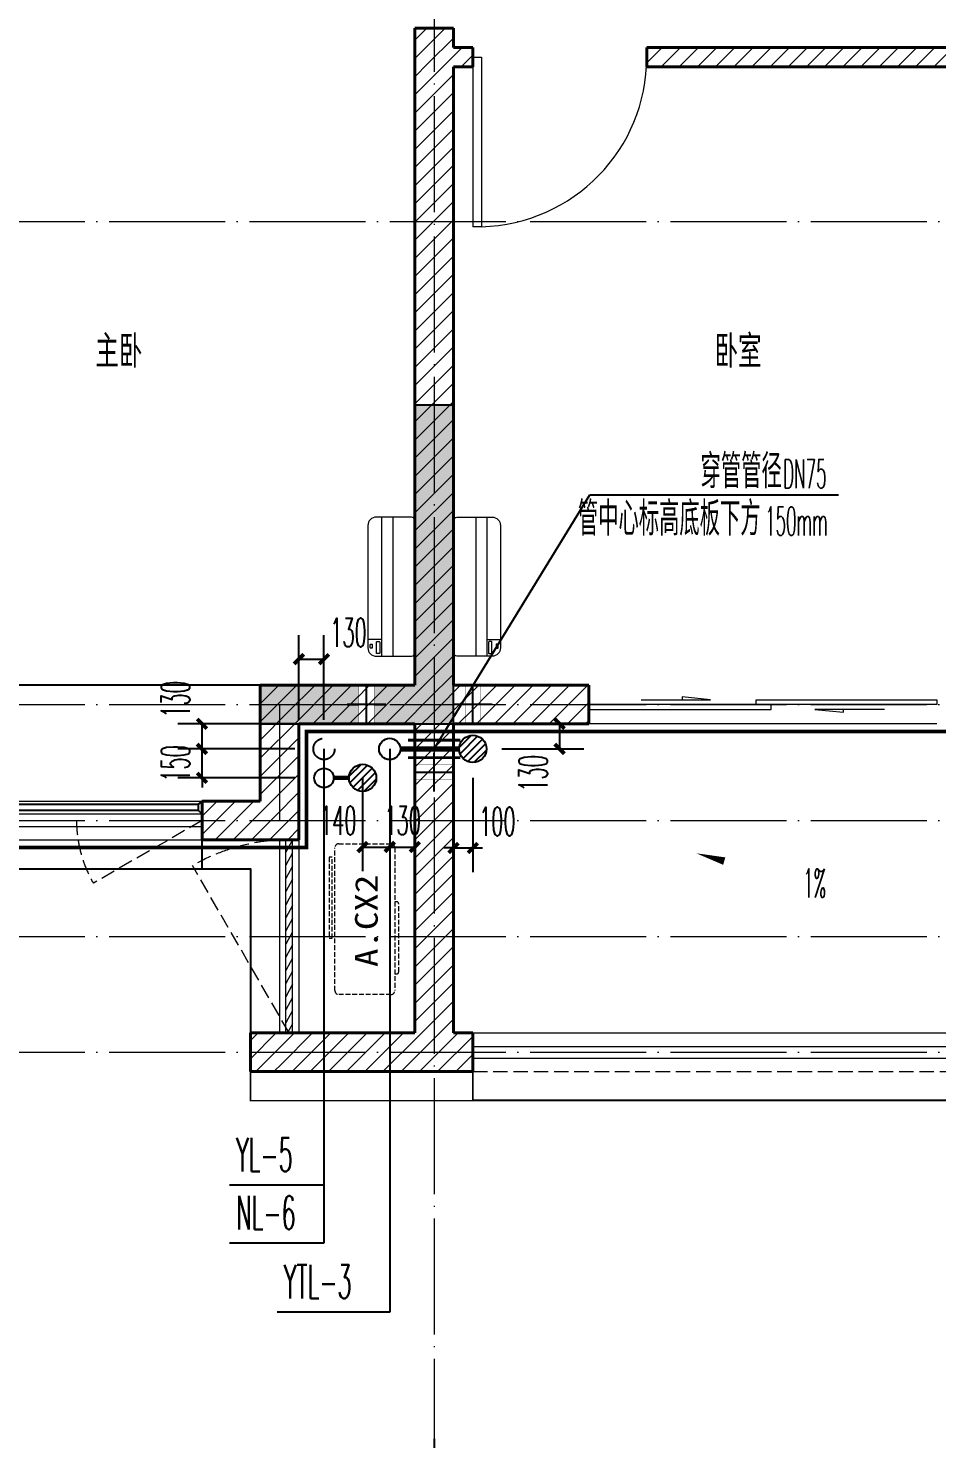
# Model space of a CAD drawing. Extents: x 27938 to 650306, y -92720 to 1524912.
# Drawn here: x 300917 to 305617, y 101806 to 109106 of the extents above; entities that cross this region are included whole.
import ezdxf

# ---------------------------------------------------------------- set-up
doc = ezdxf.new("R2010")
doc.units = 0
doc.header["$LTSCALE"] = 1000
doc.header["$MEASUREMENT"] = 0
doc.linetypes.add('DASH', pattern=[0.35, 0.25, -0.1])
doc.linetypes.add('DOTE', pattern=[2.42, 2, -0.2, 0.02, -0.2])
for name, color, linetype in [('3-栏杆1', 135, 'Continuous'), ('3.5方案汇报，与郭总、侯月琴确定户型_t8$0$2020.03.04 -1安徽标准化洋房户型(UA）_t8_t8$0$看线', 154, 'Continuous'), ('AXIS', 3, 'Continuous'), ('COLUMN', 9, 'Continuous'), ('DIM_凝结', 3, 'Continuous'), ('DIM_阳台', 132, 'Continuous'), ('DIM_雨水', 3, 'Continuous'), ('EQUIP_地漏', 7, 'Continuous'), ('PIPE-凝结', 150, 'N'), ('PIPE-阳台', 132, 'YT'), ('PUB_TEXT', 4, 'Continuous'), ('TWT_DIM', 3, 'Continuous'), ('VALVE_不分区给水', 7, 'Continuous'), ('VPIPE-凝结', 150, 'Continuous'), ('VPIPE-阳台', 132, 'YT'), ('VPIPE-雨水', 4, 'DASH'), ('机电标识类', 1, 'Continuous'), ('看线', 251, 'Continuous')]:
    doc.layers.add(name, color=color, linetype=linetype)
for name, color, linetype, lineweight in [('DOTE', 19, 'DOTE', 9), ('PUB_HATCH', 8, 'Continuous', 9), ('WALL', 9, 'Continuous', 40), ('WINDOW', 8, 'Continuous', 15), ('平面-排水沟', 86, 'Continuous', 15), ('平面-栏杆', 135, 'Continuous', 15), ('平面-看线', 45, 'Continuous', 15), ('平面-空调室内机', 176, 'Continuous', 9), ('平面-空调预留孔', 173, 'Continuous', 15), ('空调', 76, 'Continuous', 13)]:
    doc.layers.add(name, color=color, linetype=linetype, lineweight=lineweight)
doc.styles.add('_TCH_DIM', font='SIMPLEX.shx', dxfattribs={"width": 0.6, "oblique": 10, "bigfont": 'hztxt.shx'})
doc.styles.add('_TCH_DIM_T3', font='SIMPLEX.shx', dxfattribs={"width": 0.494118, "bigfont": 'GBCBIG.shx'})
doc.styles.add('_TWT_SERIAL', font='simplex.shx', dxfattribs={"width": 0.6, "oblique": 10, "height": 3, "bigfont": 'aadri.shx'})
doc.styles.get("Standard").update_dxf_attribs({"font": 'gbenor.shx', "bigfont": 'gbcbig.shx'})
doc.styles.add('黑体', font='simhei.ttf')
doc.linetypes.add('N', pattern='A,3,-0.2,["N",Standard,S=0.25,R=0,X=-0.1,Y=-0.115],-0.2', length=3.4)
doc.linetypes.add('YT', pattern='A,3,-0.2,["YT",Standard,S=0.25,R=0,X=-0.1,Y=-0.115],-0.35', length=3.55)
doc.dimstyles.new('_TCH_ARCH&&50', dxfattribs={"dimtxt": 157.5, "dimasz": 50, "dimexe": 125, "dimexo": 150, "dimgap": 58.75, "dimtad": 1, "dimdec": 0, "dimzin": 0, "dimdsep": 46, "dimtxsty": '_TCH_DIM_T3', "dimblk": 'ARCHTICK', "dimcen": 0.09, "dimclrt": 7, "dimazin": 0, "dimtfac": 1, "dimtdec": 0, "dimtix": 1, "dimtmove": 2, "dimatfit": 3, "dimldrblk": 'ARCHTICK', "dimfxl": 1, "dimtolj": 1, "dimtzin": 0, "dimarcsym": 0})
doc.dimstyles.new('_TWT_ARCH&&50', dxfattribs={"dimtxt": 148.75, "dimasz": 50, "dimexe": 125, "dimexo": 150, "dimgap": 63.125, "dimtad": 1, "dimdec": 0, "dimzin": 0, "dimdsep": 46, "dimtxsty": '_TCH_DIM_T3', "dimblk": 'ARCHTICK', "dimcen": 0.09, "dimclrt": 7, "dimazin": 2, "dimtfac": 1, "dimtdec": 0, "dimtix": 1, "dimtmove": 2, "dimatfit": 3, "dimfxl": 1, "dimtolj": 1, "dimtzin": 0, "dimarcsym": 0})
pattern_1 = [(45, (0, 47.75), (-47.022601, 47.022601), [])]

# ---------------------------------------------------------------- blocks, each defined once
blk = doc.blocks.new('FGDGDRGSDGDG')
at = {"layer": 'DOTE', "linetype": 'DOTE', "ltscale": 0.3}
for p, q in [((521082.5, 522348.5), (521082.5, 513948.5)), ((488182.5, 520248.5), (546982.5, 520248.5)), ((488182.5, 517748.5), (546982.5, 517748.5)), ((520282.5, 517748.5), (520282.5, 517148.5)), ((488182.5, 517148.5), (546982.5, 517148.5)), ((488182.5, 516548.5), (546982.5, 516548.5)), ((488182.5, 515948.5), (546982.5, 515948.5))]:
    blk.add_line(p, q, dxfattribs=at)
blk = doc.blocks.new('gdfgdgdgr')
at = {"layer": 'PUB_HATCH'}
blk.add_hatch(color=256, dxfattribs=at).paths.add_polyline_path([(507277.6, 521913.9), (507277.6, 521713.9), (508277.6, 521713.9), (508277.6, 523363.9), (508077.6, 523363.9), (508077.6, 521913.9)])
at = {"layer": 'COLUMN', "color": 8}
for p, q in [((508277.6, 523363.9), (508077.6, 523363.9)), ((508077.6, 523363.9), (508077.6, 521913.9)), ((508277.6, 521713.9), (508277.6, 523363.9)), ((507277.6, 521913.9), (507277.6, 521713.9)), ((508077.6, 521913.9), (507277.6, 521913.9)), ((507277.6, 521713.9), (508277.6, 521713.9))]:
    blk.add_line(p, q, dxfattribs=at)
blk = doc.blocks.new('ferre')
at = {"layer": '平面-空调预留孔', "color": 0, "linetype": 'DASH', "ltscale": 0.1}
for p, q in [((93392.7, 115403.5), (93392.7, 115393.5)), ((93402.7, 115383.5), (93755.6, 115383.5)), ((93765.6, 115393.5), (93765.6, 115403.5))]:
    blk.add_line(p, q, dxfattribs=at)
blk.add_lwpolyline([(94045.9, 115403.5), (93305.9, 115403.5, -0.414214), (93285.9, 115423.5), (93285.9, 115693.5, -0.414214), (93305.9, 115713.5), (94045.9, 115713.5, -0.414214), (94065.9, 115693.5), (94065.9, 115423.5, -0.414214)], format="xyb", close=True, dxfattribs=at)
blk.add_lwpolyline([(93996.7, 115742.6), (93576.8, 115742.6), (93576.8, 115727.5), (93996.7, 115727.5)], close=True, dxfattribs=at)
for centre, start, end in [((93402.7, 115393.5), 180, 270), ((93755.6, 115393.5), 270, 0)]:
    blk.add_arc(centre, 10, start, end, dxfattribs=at)
at = {"layer": '平面-空调预留孔', "color": 0, "linetype": 'DASH', "ltscale": 0.1, "style": '黑体', "width": 1.2}
blk.add_text('A.CX2', height=117.05, dxfattribs=at).set_placement((93428.3, 115492.1))
blk = doc.blocks.new('fergve')
at = {"layer": '平面-空调预留孔', "color": 8, "linetype": 'DASH', "ltscale": 0.1}
blk.add_blockref('ferre', (25670, -60415.8), dxfattribs=at)
blk = doc.blocks.new('dongkong')
at = {"color": 0}
blk.add_wipeout([(-603756, 210771), (-603756, 210570.8), (-603836, 210570.8), (-603836, 210771)], dxfattribs=at)
at = {"layer": '机电标识类', "color": 0, "linetype": 'DASH', "ltscale": 400}
for p, q in [((-603796, 210771), (-603796, 210570.8)), ((-603896, 210670.7), (-603696, 210670.7))]:
    blk.add_line(p, q, dxfattribs=at)
at = {"layer": '空调', "color": 0, "linetype": 'DASH', "const_width": 2}
blk.add_lwpolyline([(-603756, 210771), (-603756, 210570.8), (-603836, 210570.8), (-603836, 210771)], close=True, dxfattribs=at)
blk = doc.blocks.new('A$C001338C2')
at = {"color": 0}
for p, q in [((845, 303.6), (55, 303.6)), ((109.1, 214.8), (109.1, 303.6)), ((0, 248.6), (0, 22)), ((900, 22), (900, 248.6)), ((22, 0), (878, 0))]:
    blk.add_line(p, q, dxfattribs=at)
at = {"color": 0, "lineweight": 5}
for p, q in [((900, 214.8), (0, 214.8)), ((900, 143.2), (0, 143.2))]:
    blk.add_line(p, q, dxfattribs=at)
at = {"color": 0}
for points in [[(73.1, 275), (56.8, 275, -0.414214), (51.3, 280.5), (51.3, 283.4, -0.414214), (56.8, 288.9), (73.1, 288.9, -0.414214), (78.6, 283.4), (78.6, 280.5, -0.414214)], [(89.2, 226.4), (22.2, 226.4, -0.414214), (16.7, 231.9), (16.7, 243.1, -0.414214), (22.2, 248.6), (89.2, 248.6, -0.414214), (94.7, 243.1), (94.7, 231.9, -0.414214)]]:
    blk.add_lwpolyline(points, format="xyb", close=True, dxfattribs=at)
for centre, radius, start, end in [((55, 248.6), 55, 90, 180), ((845, 248.6), 55, 360, 90), ((22, 22), 22, 180, 270), ((878, 22), 22, 270, 360)]:
    blk.add_arc(centre, radius, start, end, dxfattribs=at)
blk = doc.blocks.new('$VALVE$00000533')
at = {"ltscale": 0.5, "const_width": 25}
for points in [[(-225, 75), (225, 75)], [(-225, -75), (225, -75)]]:
    blk.add_lwpolyline(points, dxfattribs=at)
blk = doc.blocks.new('_ArchTick')
at = {"color": 0, "linetype": 'ByBlock', "const_width": 0.4}
blk.add_lwpolyline([(-0.5, -0.5), (0.5, 0.5)], dxfattribs=at)
blk = doc.blocks.new('*D402')
at = {"layer": 'Defpoints', "color": 0}
for p in [(303216.6, 105505.7), (303665.8, 105505.7), (303216.6, 105375.9)]:
    blk.add_point(p, dxfattribs=at)
at = {"layer": 'TWT_DIM', "color": 0, "lineweight": -2}
for p, q in [((303366.6, 105505.7), (303790.8, 105505.7)), ((303665.8, 105375.9), (303665.8, 105505.7)), ((303366.6, 105375.9), (303790.8, 105375.9))]:
    blk.add_line(p, q, dxfattribs=at)
at = {"layer": 'TWT_DIM', "color": 0, "lineweight": -2, "xscale": 50, "yscale": 50, "zscale": 50}
for p, rotation in [((303665.8, 105505.7), 90), ((303665.8, 105375.9), 270)]:
    blk.add_blockref('_ArchTick', p, dxfattribs=dict(at, rotation=rotation))
at = {"layer": 'TWT_DIM', "color": 7, "insert": (303528.3, 105249.2), "char_height": 148.75, "attachment_point": 5, "rotation": 90, "style": '_TCH_DIM_T3'}
blk.add_mtext('\\A1;130', dxfattribs=at)
blk = doc.blocks.new('*D403')
at = {"layer": 'Defpoints', "color": 0}
for p in [(303116.6, 105375.9), (303216.6, 105375.9), (303216.6, 104863.3)]:
    blk.add_point(p, dxfattribs=at)
at = {"layer": 'TWT_DIM', "color": 0, "lineweight": -2}
for p, q in [((303116.6, 105225.9), (303116.6, 104738.3)), ((303216.6, 105225.9), (303216.6, 104738.3)), ((303116.6, 104863.3), (303066.6, 104863.3)), ((303116.6, 104863.3), (303216.6, 104863.3)), ((303216.6, 104863.3), (303266.6, 104863.3))]:
    blk.add_line(p, q, dxfattribs=at)
at = {"layer": 'TWT_DIM', "color": 0, "lineweight": -2, "xscale": 50, "yscale": 50, "zscale": 50}
blk.add_blockref('_ArchTick', (303116.6, 104863.3), dxfattribs=at)
at = {"layer": 'TWT_DIM', "color": 0, "lineweight": -2, "xscale": 50, "yscale": 50, "zscale": 50, "rotation": 180}
blk.add_blockref('_ArchTick', (303216.6, 104863.3), dxfattribs=at)
at = {"layer": 'TWT_DIM', "color": 7, "insert": (303343.2, 105000.8), "char_height": 148.75, "attachment_point": 5, "style": '_TCH_DIM_T3'}
blk.add_mtext('\\A1;100', dxfattribs=at)
blk = doc.blocks.new('*D404')
at = {"layer": 'Defpoints', "color": 0}
for p in [(302646.6, 105375.9), (302786.6, 105375.9), (302786.6, 104868.4)]:
    blk.add_point(p, dxfattribs=at)
at = {"layer": 'TWT_DIM', "color": 0, "lineweight": -2}
for p, q in [((302646.6, 105225.9), (302646.6, 104743.4)), ((302786.6, 105225.9), (302786.6, 104743.4)), ((302646.6, 104868.4), (302786.6, 104868.4))]:
    blk.add_line(p, q, dxfattribs=at)
at = {"layer": 'TWT_DIM', "color": 0, "lineweight": -2, "xscale": 50, "yscale": 50, "zscale": 50, "rotation": 180}
blk.add_blockref('_ArchTick', (302646.6, 104868.4), dxfattribs=at)
at = {"layer": 'TWT_DIM', "color": 0, "lineweight": -2, "xscale": 50, "yscale": 50, "zscale": 50}
blk.add_blockref('_ArchTick', (302786.6, 104868.4), dxfattribs=at)
at = {"layer": 'TWT_DIM', "color": 7, "insert": (302520, 105005.9), "char_height": 148.75, "attachment_point": 5, "style": '_TCH_DIM_T3'}
blk.add_mtext('\\A1;140', dxfattribs=at)
blk = doc.blocks.new('*D405')
at = {"layer": 'Defpoints', "color": 0}
for p in [(302786.6, 105375.9), (302916.6, 105375.9), (302916.6, 104868.4)]:
    blk.add_point(p, dxfattribs=at)
at = {"layer": 'TWT_DIM', "color": 0, "lineweight": -2}
for p, q in [((302786.6, 105225.9), (302786.6, 104743.4)), ((302916.6, 105225.9), (302916.6, 104743.4)), ((302786.6, 104868.4), (302916.6, 104868.4))]:
    blk.add_line(p, q, dxfattribs=at)
at = {"layer": 'TWT_DIM', "color": 0, "lineweight": -2, "xscale": 50, "yscale": 50, "zscale": 50, "rotation": 180}
blk.add_blockref('_ArchTick', (302786.6, 104868.4), dxfattribs=at)
at = {"layer": 'TWT_DIM', "color": 0, "lineweight": -2, "xscale": 50, "yscale": 50, "zscale": 50}
blk.add_blockref('_ArchTick', (302916.6, 104868.4), dxfattribs=at)
at = {"layer": 'TWT_DIM', "color": 7, "insert": (302853.5, 105005.9), "char_height": 148.75, "attachment_point": 5, "style": '_TCH_DIM_T3'}
blk.add_mtext('\\A1;130', dxfattribs=at)
blk = doc.blocks.new('*D406')
at = {"layer": 'Defpoints', "color": 0}
for p in [(302446.6, 105840.6), (302316.6, 105375.9), (302446.6, 105375.9)]:
    blk.add_point(p, dxfattribs=at)
at = {"layer": 'TWT_DIM', "color": 0, "lineweight": -2}
for p, q in [((302316.6, 105525.9), (302316.6, 105965.6)), ((302446.6, 105525.9), (302446.6, 105965.6)), ((302316.6, 105840.6), (302446.6, 105840.6))]:
    blk.add_line(p, q, dxfattribs=at)
at = {"layer": 'TWT_DIM', "color": 0, "lineweight": -2, "xscale": 50, "yscale": 50, "zscale": 50, "rotation": 180}
blk.add_blockref('_ArchTick', (302316.6, 105840.6), dxfattribs=at)
at = {"layer": 'TWT_DIM', "color": 0, "lineweight": -2, "xscale": 50, "yscale": 50, "zscale": 50}
blk.add_blockref('_ArchTick', (302446.6, 105840.6), dxfattribs=at)
at = {"layer": 'TWT_DIM', "color": 7, "insert": (302573.2, 105978.1), "char_height": 148.75, "attachment_point": 5, "style": '_TCH_DIM_T3'}
blk.add_mtext('\\A1;130', dxfattribs=at)
blk = doc.blocks.new('*D407')
at = {"layer": 'Defpoints', "color": 0}
for p in [(301815.6, 105375.9), (302446.6, 105375.9), (302446.6, 105225.9)]:
    blk.add_point(p, dxfattribs=at)
at = {"layer": 'TWT_DIM', "color": 0, "lineweight": -2}
for p, q in [((301815.6, 105375.9), (301815.6, 105425.9)), ((302296.6, 105375.9), (301690.6, 105375.9)), ((301815.6, 105225.9), (301815.6, 105375.9)), ((302296.6, 105225.9), (301690.6, 105225.9)), ((301815.6, 105225.9), (301815.6, 105175.9))]:
    blk.add_line(p, q, dxfattribs=at)
at = {"layer": 'TWT_DIM', "color": 0, "lineweight": -2, "xscale": 50, "yscale": 50, "zscale": 50}
for p, rotation in [((301815.6, 105375.9), 270), ((301815.6, 105225.9), 90)]:
    blk.add_blockref('_ArchTick', p, dxfattribs=dict(at, rotation=rotation))
at = {"layer": 'TWT_DIM', "color": 7, "insert": (301678.1, 105300.9), "char_height": 148.75, "attachment_point": 5, "rotation": 90, "style": '_TCH_DIM_T3'}
blk.add_mtext('\\A1;150', dxfattribs=at)
blk = doc.blocks.new('*D408')
at = {"layer": 'Defpoints', "color": 0}
for p in [(301815.6, 105505.9), (302446.6, 105505.9), (302446.6, 105375.9)]:
    blk.add_point(p, dxfattribs=at)
at = {"layer": 'TWT_DIM', "color": 0, "lineweight": -2}
for p, q in [((302296.6, 105505.9), (301690.6, 105505.9)), ((301815.6, 105375.9), (301815.6, 105505.9)), ((302296.6, 105375.9), (301690.6, 105375.9))]:
    blk.add_line(p, q, dxfattribs=at)
at = {"layer": 'TWT_DIM', "color": 0, "lineweight": -2, "xscale": 50, "yscale": 50, "zscale": 50}
for p, rotation in [((301815.6, 105505.9), 90), ((301815.6, 105375.9), 270)]:
    blk.add_blockref('_ArchTick', p, dxfattribs=dict(at, rotation=rotation))
at = {"layer": 'TWT_DIM', "color": 7, "insert": (301678.1, 105632.5), "char_height": 148.75, "attachment_point": 5, "rotation": 90, "style": '_TCH_DIM_T3'}
blk.add_mtext('\\A1;130', dxfattribs=at)
blk = doc.blocks.new('*D537')
at = {"layer": 'AXIS', "color": 0, "lineweight": -2}
for p, q in [((299516.6, 101655.9), (299516.6, 100430.9)), ((303016.6, 101655.9), (303016.6, 100430.9)), ((299516.6, 100555.9), (303016.6, 100555.9))]:
    blk.add_line(p, q, dxfattribs=at)
at = {"layer": 'Defpoints', "color": 0}
for p in [(299516.6, 101805.9), (303016.6, 101805.9), (303016.6, 100555.9)]:
    blk.add_point(p, dxfattribs=at)
at = {"layer": 'AXIS', "color": 0, "lineweight": -2, "xscale": 50, "yscale": 50, "zscale": 50, "rotation": 180}
blk.add_blockref('_ArchTick', (299516.6, 100555.9), dxfattribs=at)
at = {"layer": 'AXIS', "color": 0, "lineweight": -2, "xscale": 50, "yscale": 50, "zscale": 50}
blk.add_blockref('_ArchTick', (303016.6, 100555.9), dxfattribs=at)
at = {"layer": 'AXIS', "color": 7, "insert": (301266.6, 100693.4), "char_height": 157.5, "attachment_point": 5, "style": '_TCH_DIM_T3'}
blk.add_mtext('\\A1;3500', dxfattribs=at)
blk = doc.blocks.new('$TwtSys$00000141')
for p, q in [((-141, 12), (-15, 138)), ((-141, 12), (-15, 138)), ((-131, -53), (53, 131)), ((-131, -53), (53, 131)), ((-100, -100), (100, 100)), ((-100, -100), (100, 100)), ((-49, -131), (131, 49)), ((-49, -131), (131, 49)), ((17, -138), (138, -17)), ((17, -138), (138, -17))]:
    blk.add_line(p, q)
blk.add_circle((0, 0), 141)
blk.add_circle((0, 0), 141)
blk = doc.blocks.new('$WINLIB2D$00000001')
at = {"color": 0}
for points in [[(-0.5, 0.5), (-0.5, -0.5)], [(-0.5, 0.5), (0.5, 0.5)], [(0.5, -0.5), (0.5, 0.5)], [(0.5, 0.1667), (-0.5, 0.1667)], [(0.5, -0.1667), (-0.5, -0.1667)], [(-0.5, -0.5), (0.5, -0.5)]]:
    blk.add_lwpolyline(points, dxfattribs=at)
blk = doc.blocks.new('$DorLib2D$00000131')
at = {"color": 0, "linetype": 'Continuous'}
for p, q in [((0.15, 0.125), (0.2319, 0.1973)), ((0.2319, 0.1973), (0.2319, 0.125)), ((-0.5, 0.125), (-0.5, 0)), ((0.0192, 0.125), (-0.5, 0.125)), ((0.0192, 0), (0.0192, 0.125)), ((0.35, 0.125), (0.15, 0.125)), ((-0.5, 0), (0.0192, 0)), ((-0.024, 0), (0.5, 0)), ((-0.024, -0.125), (-0.024, 0)), ((0.5, 0), (0.5, -0.125)), ((-0.35, -0.125), (-0.15, -0.125)), ((-0.2319, -0.1973), (-0.2319, -0.125)), ((-0.15, -0.125), (-0.2319, -0.1973)), ((0.5, -0.125), (-0.024, -0.125))]:
    blk.add_line(p, q, dxfattribs=at)
blk = doc.blocks.new('$DorLib2D$00000001')
for p, q in [((0.45, 0.975), (0.5, 0.975)), ((0.45, 0), (0.45, 0.975)), ((0.5, 0), (0.5, 0.975)), ((0.5, 0), (0.45, 0))]:
    blk.add_line(p, q)
at = {"lineweight": 13}
blk.add_arc((0.475, 0), 0.975, 91.46928, 180, dxfattribs=at)
blk = doc.blocks.new('$WINLIB2D$00000039')
at = {"color": 0}
for points in [[(-0.5, 0.5), (-0.5, -0.5)], [(0.5, 0.5), (-0.5, 0.5)], [(0.5, -0.5), (0.5, 0.5)], [(-0.5, 0.1667), (0.5, 0.1667)], [(-0.3839, -0.1667), (-0.448, 0.1667)], [(-0.3159, -0.1667), (-0.38, 0.1667)], [(-0.2479, -0.1667), (-0.312, 0.1667)], [(-0.1799, -0.1667), (-0.244, 0.1667)], [(-0.1119, -0.1667), (-0.176, 0.1667)], [(-0.0439, -0.1667), (-0.108, 0.1667)], [(0.0241, -0.1667), (-0.04, 0.1667)], [(0.0921, -0.1667), (0.028, 0.1667)], [(0.16, -0.1667), (0.0959, 0.1667)], [(0.228, -0.1667), (0.1639, 0.1667)], [(0.296, -0.1667), (0.2319, 0.1667)], [(0.364, -0.1667), (0.2999, 0.1667)], [(0.432, -0.1667), (0.3679, 0.1667)], [(0.5, -0.1667), (0.4359, 0.1667)], [(-0.4519, -0.1667), (-0.5, 0.0836)], [(-0.5, -0.1667), (0.5, -0.1667)], [(0.5, -0.5), (-0.5, -0.5)]]:
    blk.add_lwpolyline(points, dxfattribs=at)

msp = doc.modelspace()

# ---------------------------------------------------------------- hatches: boundary and pattern name
at = {"layer": 'PUB_HATCH'}
h = msp.add_hatch(dxfattribs=at)
h.set_pattern_fill('普通砖', color=256, scale=50, style=0)
h.set_pattern_definition(pattern_1)
h.paths.add_polyline_path([(303116.6, 109005.9), (303116.6, 109105.9), (302916.6, 109105.9), (302916.6, 108905.9), (303049.9, 108939.2)])
h = msp.add_hatch(dxfattribs=at)
h.set_pattern_fill('普通砖', color=256, scale=50, style=0)
h.set_pattern_definition(pattern_1)
h.paths.add_polyline_path([(303116.6, 108905.9), (303216.6, 108905.9), (303216.6, 109005.9), (303116.6, 109005.9), (303049.9, 108939.2)])
h = msp.add_hatch(dxfattribs=at)
h.set_pattern_fill('普通砖', color=256, scale=50, style=0)
h.set_pattern_definition(pattern_1)
h.paths.add_polyline_path([(306216.6, 109005.9), (304116.6, 109005.9), (304116.6, 108905.9), (306116.6, 108905.9)])
h = msp.add_hatch(dxfattribs=at)
h.set_pattern_fill('普通砖', color=256, scale=50, style=0)
h.set_pattern_definition(pattern_1)
h.paths.add_polyline_path([(302316.6, 105505.9), (302116.6, 105705.9), (302116.6, 105105.9), (302216.6, 105005.9), (302316.6, 105005.9)])
h = msp.add_hatch(dxfattribs=at)
h.set_pattern_fill('普通砖', color=256, scale=50, style=0)
h.set_pattern_definition(pattern_1)
h.paths.add_polyline_path([(302116.6, 105105.9), (301816.6, 105105.9), (301816.6, 104905.9), (302216.6, 104905.9), (302216.6, 105005.9)])
h = msp.add_hatch(dxfattribs=at)
h.set_pattern_fill('普通砖', color=256, scale=50, style=0)
h.set_pattern_definition(pattern_1)
h.paths.add_polyline_path([(302216.6, 104905.9), (302316.6, 104905.9), (302316.6, 105005.9), (302216.6, 105005.9)])
h = msp.add_hatch(dxfattribs=at)
h.set_pattern_fill('普通砖', color=256, scale=50, style=0)
h.set_pattern_definition(pattern_1)
h.paths.add_polyline_path([(302249.9, 103839.2), (302216.6, 103905.9), (302066.6, 103905.9), (302066.6, 103705.9), (302216.6, 103705.9)])
h = msp.add_hatch(dxfattribs=at)
h.set_pattern_fill('普通砖', color=256, scale=50, style=0)
h.set_pattern_definition(pattern_1)
h.paths.add_polyline_path([(303016.6, 103839.2), (302916.6, 103905.9), (302316.6, 103905.9), (302249.9, 103839.2), (302216.6, 103705.9), (303016.6, 103705.9)])
h = msp.add_hatch(dxfattribs=at)
h.set_pattern_fill('普通砖', color=256, scale=50, style=0)
h.set_pattern_definition(pattern_1)
h.paths.add_polyline_path([(302316.6, 103905.9), (302216.6, 103905.9), (302249.9, 103839.2)])
h = msp.add_hatch(dxfattribs=at)
h.set_pattern_fill('普通砖', color=256, scale=50, style=0)
h.set_pattern_definition(pattern_1)
h.paths.add_polyline_path([(303216.6, 103905.9), (303116.6, 103905.9), (303016.6, 103839.2), (303016.6, 103705.9), (303216.6, 103705.9)])

# ---------------------------------------------------------------- linework, layer by layer
at = {"color": 8, "const_width": 8}
msp.add_lwpolyline([(302066.6, 103705.9), (302066.6, 103555.9), (303216.6, 103555.9), (303216.6, 103705.9)], dxfattribs=at)
at = {"layer": '3-栏杆1', "color": 8}
for p, q in [((301796.3, 105088), (300036.8, 105088)), ((300036.8, 105058.8), (301796.3, 105058.7)), ((301796.3, 105088.1), (301816.6, 105105.9)), ((301816.6, 105105.9), (301796.3, 105088.1)), ((301796.3, 105088.1), (301796.3, 105058.8)), ((301796.3, 105058.8), (301816.6, 105038.9)), ((301816.6, 105038.9), (301796.3, 105058.8))]:
    msp.add_line(p, q, dxfattribs=at)
at = {"layer": '3.5方案汇报，与郭总、侯月琴确定户型_t8$0$2020.03.04 -1安徽标准化洋房户型(UA）_t8_t8$0$看线', "color": 8, "ltscale": 10}
msp.add_line((302116.6, 105705.9), (299616.6, 105705.9), dxfattribs=at)
at = {"layer": 'AXIS'}
msp.add_line((303016.6, 101805.9), (303016.6, 99805.9), dxfattribs=at)
at = {"layer": 'DIM_凝结'}
for p, q in [((303821, 106690.3), (305108.2, 106690.3)), ((302446.6, 105225.9), (302446.6, 102818.1)), ((302446.6, 102818.1), (301958.2, 102818.1))]:
    msp.add_line(p, q, dxfattribs=at)
at = {"layer": 'DIM_阳台'}
for p, q in [((302786.6, 105375.9), (302786.6, 102461.9)), ((302786.6, 102461.9), (302204.5, 102461.9))]:
    msp.add_line(p, q, dxfattribs=at)
at = {"layer": 'DIM_雨水'}
for p, q in [((302446.6, 105375.9), (302446.6, 103118.7)), ((302446.6, 103118.7), (301957.4, 103118.7))]:
    msp.add_line(p, q, dxfattribs=at)
at = {"layer": 'PIPE-凝结', "ltscale": 0.5, "const_width": 22.5}
msp.add_lwpolyline([(302496.6, 105225.9), (302576.1, 105225.9)], dxfattribs=at)
at = {"layer": 'VPIPE-凝结'}
msp.add_circle((302446.6, 105225.9), 50, dxfattribs=at)
at = {"layer": 'VPIPE-阳台'}
msp.add_circle((302786.6, 105375.9), 55, dxfattribs=at)
at = {"layer": 'VPIPE-雨水'}
msp.add_circle((302446.6, 105375.9), 55, dxfattribs=at)
at = {"layer": 'WALL', "color": 8}
for p, q in [((303116.6, 109105.9), (302916.6, 109105.9)), ((302916.6, 109105.9), (302916.6, 108905.9)), ((303116.6, 109005.9), (303116.6, 109105.9)), ((303216.6, 109005.9), (303116.6, 109005.9)), ((303216.6, 108905.9), (303216.6, 109005.9)), ((306216.6, 109005.9), (304116.6, 109005.9)), ((304116.6, 109005.9), (304116.6, 108905.9)), ((302916.6, 108905.9), (302916.6, 105705.9)), ((303116.6, 108905.9), (303216.6, 108905.9)), ((304116.6, 108905.9), (306116.6, 108905.9)), ((302116.6, 105705.9), (302116.6, 105105.9)), ((303816.6, 105505.9), (303816.6, 105705.9)), ((302316.6, 105505.9), (302316.6, 105005.9)), ((302116.6, 105105.9), (301816.6, 105105.9)), ((301816.6, 105105.9), (301816.6, 104905.9)), ((302316.6, 104905.9), (302316.6, 105005.9)), ((301816.6, 104905.9), (302216.6, 104905.9)), ((302216.6, 104905.9), (302316.6, 104905.9)), ((302216.6, 103905.9), (302066.6, 103905.9)), ((302066.6, 103705.9), (302066.6, 103905.9)), ((302216.6, 103905.9), (302316.6, 103905.9)), ((302916.6, 103905.9), (302316.6, 103905.9)), ((303216.6, 103905.9), (303116.6, 103905.9)), ((303216.6, 103705.9), (303216.6, 103905.9)), ((302216.6, 103705.9), (302066.6, 103705.9)), ((303016.6, 103705.9), (302216.6, 103705.9)), ((303216.6, 103705.9), (303016.6, 103705.9))]:
    msp.add_line(p, q, dxfattribs=at)
at = {"layer": 'WINDOW', "color": 8}
msp.add_line((305616.6, 105505.9), (303816.6, 105505.9), dxfattribs=at)
at = {"layer": 'WINDOW', "color": 8, "linetype": 'DASH', "ltscale": 0.3}
for points in [[(301816.6, 105005.9), (301253.4, 104681.2, -0.131485), (301166.6, 105005.9)], [(301816.6, 105005.9), (301253.4, 104681.2, -0.131485), (301166.6, 105005.9)], [(302266.6, 103905.9), (301766.6, 104771.9, -0.131652), (302266.6, 104905.9)], [(302266.6, 103905.9), (301766.6, 104771.9, -0.131652), (302266.6, 104905.9)]]:
    msp.add_lwpolyline(points, format="xyb", dxfattribs=at)
at = {"layer": '平面-排水沟', "color": 8}
msp.add_lwpolyline([(304862.8, 104698.8, 0, 0, 0), (304372.7, 104835.9, 0, 40, 0), (304517.2, 104795.5, 0, 0, 0)], format="xyseb", dxfattribs=at)
at = {"layer": '平面-栏杆', "color": 8}
for p, q in [((303216.6, 103835.9), (309116.6, 103835.9)), ((303216.6, 103775.9), (309116.6, 103775.9))]:
    msp.add_line(p, q, dxfattribs=at)
at = {"layer": '平面-看线', "color": 8}
msp.add_line((303216.6, 103905.9), (309116.6, 103905.9), dxfattribs=at)
at = {"layer": '平面-看线', "color": 8, "linetype": 'DASH', "ltscale": 0.3}
msp.add_line((303216.6, 103705.9), (309116.6, 103705.9), dxfattribs=at)
at = {"layer": '看线', "color": 8, "ltscale": 0.5}
for points in [[(300016.6, 104905.9), (300016.6, 104755.9), (301816.6, 104755.9), (301816.6, 104905.9)], [(299516.6, 104755.9), (302066.6, 104755.9), (302066.6, 103905.9)], [(309116.6, 103555.9), (303216.6, 103555.9)]]:
    msp.add_lwpolyline(points, dxfattribs=at)

# ---------------------------------------------------------------- block references
msp.add_blockref('FGDGDRGSDGDG', (-218065.9, -412142.6))
at = {"color": 8}
msp.add_blockref('gdfgdgdgr', (-205160.8, -416208), dxfattribs=at)
at = {"layer": 'EQUIP_地漏', "xscale": 0.5, "yscale": 0.5, "zscale": 0.5, "rotation": 180.0000000000058}
msp.add_blockref('$TwtSys$00000141', (302646.6, 105225.9), dxfattribs=at)
at = {"layer": 'WINDOW', "color": 8}
for name, p, xscale, yscale, zscale, rotation in [('$DorLib2D$00000001', (303666.6, 108955.9), -900, -900, -900, 1.247525101050602e-08), ('$DorLib2D$00000131', (304716.6, 105605.9), 1800, -200, 1800, 180), ('$WINLIB2D$00000001', (300916.6, 105005.9), -1800, 200, -1800, 180), ('$WINLIB2D$00000039', (302266.6, 104405.9), -1000, -100, -1000, 270)]:
    msp.add_blockref(name, p, dxfattribs=dict(at, xscale=xscale, yscale=yscale, zscale=zscale, rotation=rotation))
at = {"layer": '平面-空调预留孔', "color": 8, "yscale": 0.800000000046565, "zscale": 0.800000000046565}
for p, xscale, rotation in [((302916.5, 105855.9), 0.800000000046565, 90.00000023343016), ((303116.7, 105855.9), -0.800000000046565, 269.9999997665698)]:
    msp.add_blockref('A$C001338C2', p, dxfattribs=dict(at, xscale=xscale, rotation=rotation))
at = {"layer": '平面-空调预留孔', "color": 8, "rotation": 90}
msp.add_blockref('fergve', (357800.7, -14850.9), dxfattribs=at)

# ---------------------------------------------------------------- texts
at = {"layer": 'DIM_凝结', "color": 7}
for s, height, style, width, p in [('穿管管径', 175, '_TCH_DIM', 0.6, (304394.7, 106725.3)), ('DN75', 148.75, '_TCH_DIM', 0.423529, (304822, 106725.3)), ('管中心标高底板下方', 175, '_TCH_DIM', 0.6, (303760.1, 106480.3)), ('150mm', 148.75, '_TCH_DIM', 0.423529, (304728.9, 106480.3)), ('NL-6', 175, '_TWT_SERIAL', 0.48, (301993.2, 102888.1))]:
    msp.add_text(s, height=height, dxfattribs=dict(at, style=style, width=width)).set_placement(p)
at = {"layer": 'DIM_阳台', "color": 7, "style": '_TWT_SERIAL', "width": 0.48}
msp.add_text('YTL-3', height=175, dxfattribs=at).set_placement((302239.5, 102531.9))
at = {"layer": 'DIM_雨水', "color": 7, "style": '_TWT_SERIAL', "width": 0.48}
msp.add_text('YL-5', height=175, dxfattribs=at).set_placement((301992.4, 103188.7))
at = {"layer": 'PUB_TEXT', "color": 8}
for s, p in [('主卧', (301263.8, 107348.3)), ('卧室', (304467, 107348.3))]:
    msp.add_text(s, height=168.79, dxfattribs=at).set_placement(p)
at = {"layer": '平面-排水沟', "color": 8, "style": '_TCH_DIM', "width": 0.423529}
msp.add_text('1%', height=148.75, dxfattribs=at).set_placement((304925.5, 104606.8))

# ---------------------------------------------------------------- dimensions: what is measured, and where the dimension line sits
at = {"layer": 'AXIS'}
dim = msp.add_aligned_dim(p1=(299516.6, 101805.9), p2=(303016.6, 101805.9), distance=-1250, dimstyle='_TCH_ARCH&&50', dxfattribs=at)
dim.commit()
dim.dimension.update_dxf_attribs({"geometry": '*D537', "text_midpoint": (301266.6, 100693.4)})
at = {"layer": 'TWT_DIM'}
for base, p1, p2, angle, picture, middle in [((301815.6, 105505.9), (302446.6, 105375.9), (302446.6, 105505.9), 90, '*D408', (301678.1, 105632.5)), ((302786.6, 104868.4), (302646.6, 105375.9), (302786.6, 105375.9), 0, '*D404', (302520, 105005.9))]:
    dim = msp.add_linear_dim(base=base, p1=p1, p2=p2, angle=angle, dimstyle='_TWT_ARCH&&50', dxfattribs=at)
    dim.commit()
    dim.dimension.update_dxf_attribs({"geometry": picture, "text_midpoint": middle, "dimtype": 129})
dim = msp.add_aligned_dim(p1=(302446.6, 105225.9), p2=(302446.6, 105375.9), distance=630.9, dimstyle='_TWT_ARCH&&50', dxfattribs=at)
dim.commit()
dim.dimension.update_dxf_attribs({"geometry": '*D407', "text_midpoint": (301678.1, 105300.9)})

# ---------------------------------------------------------------- next in the draw order: block references
at = {"layer": '平面-空调室内机', "color": 8, "ltscale": 0.3, "xscale": -1, "rotation": 180}
msp.add_blockref('dongkong', (906462.5, 316276.7), dxfattribs=at)
at = {"layer": '平面-空调室内机', "color": 8, "ltscale": 0.3}
for p, rotation in [((-300579.5, 316276.7), 180), ((513687.3, 709051.9), 89.99999999999999)]:
    msp.add_blockref('dongkong', p, dxfattribs=dict(at, rotation=rotation))

# ---------------------------------------------------------------- next in the draw order: linework, layer by layer
at = {"layer": 'PIPE-阳台', "ltscale": 0.5, "const_width": 27.5}
msp.add_lwpolyline([(302841.6, 105375.9), (303146.1, 105375.9)], dxfattribs=at)
at = {"layer": 'WALL', "color": 8}
msp.add_line((302916.6, 105505.9), (302916.6, 103905.9), dxfattribs=at)

# ---------------------------------------------------------------- next in the draw order: block references
at = {"layer": 'EQUIP_地漏', "xscale": 0.5, "yscale": 0.5, "zscale": 0.5, "rotation": 180.0000000000058}
msp.add_blockref('$TwtSys$00000141', (303216.6, 105375.9), dxfattribs=at)
at = {"layer": 'VALVE_不分区给水', "xscale": -0.6, "yscale": -0.6, "zscale": 0.6}
msp.add_blockref('$VALVE$00000533', (303016.6, 105375.9), dxfattribs=at)
at = {"layer": '平面-空调室内机', "color": 8, "ltscale": 0.3, "rotation": 180}
for p in [(-301129.6, 316276.7), (-300579.5, 316276.7)]:
    msp.add_blockref('dongkong', p, dxfattribs=at)

# ---------------------------------------------------------------- next in the draw order: dimensions: what is measured, and where the dimension line sits
at = {"layer": 'TWT_DIM'}
for base, p1, p2, picture, middle in [((302916.6, 104868.4), (302786.6, 105375.9), (302916.6, 105375.9), '*D405', (302853.5, 105005.9)), ((303216.6, 104863.3), (303116.6, 105375.9), (303216.6, 105375.9), '*D403', (303343.2, 105000.8))]:
    dim = msp.add_linear_dim(base=base, p1=p1, p2=p2, angle=0, dimstyle='_TWT_ARCH&&50', dxfattribs=at)
    dim.commit()
    dim.dimension.update_dxf_attribs({"geometry": picture, "text_midpoint": middle, "dimtype": 129})

# ---------------------------------------------------------------- next in the draw order: hatches: boundary and pattern name
at = {"layer": 'PUB_HATCH'}
h = msp.add_hatch(dxfattribs=at)
h.set_pattern_fill('普通砖', color=256, scale=50, style=0)
h.set_pattern_definition(pattern_1)
h.paths.add_polyline_path([(303049.9, 108939.2), (302916.6, 108905.9), (302916.6, 105705.9), (303016.6, 105605.9), (303116.6, 105705.9), (303116.6, 108905.9)])
h = msp.add_hatch(dxfattribs=at)
h.set_pattern_fill('普通砖', color=256, scale=50, style=0)
h.set_pattern_definition(pattern_1)
h.paths.add_polyline_path([(303016.6, 105605.9), (302916.6, 105705.9), (302116.6, 105705.9), (302316.6, 105505.9), (302916.6, 105505.9)])
h = msp.add_hatch(dxfattribs=at)
h.set_pattern_fill('普通砖', color=256, scale=50, style=0)
h.set_pattern_definition(pattern_1)
h.paths.add_polyline_path([(303116.6, 105505.9), (303816.6, 105505.9), (303816.6, 105705.9), (303116.6, 105705.9), (303016.6, 105605.9)])
h = msp.add_hatch(dxfattribs=at)
h.set_pattern_fill('普通砖', color=256, scale=50, style=0)
h.set_pattern_definition(pattern_1)
h.paths.add_polyline_path([(303016.6, 105605.9), (302916.6, 105505.9), (302916.6, 103905.9), (303016.6, 103839.2), (303116.6, 103905.9), (303116.6, 105505.9)])

# ---------------------------------------------------------------- next in the draw order: linework, layer by layer
at = {"color": 8, "linetype": 'DASH', "ltscale": 0.8, "const_width": 20}
msp.add_lwpolyline([(324076.4, 105465.9), (316556.5, 105465.9), (316556.5, 104265.9), (315756.4, 104265.9), (315756.4, 103665.9), (310676.4, 103665.9), (310676.4, 104265.9), (309876.3, 104265.9), (309876.3, 105465.9), (302356.4, 105465.9), (302356.4, 104865.9), (299516.4, 104865.9)], dxfattribs=at)
at = {"layer": 'DIM_凝结'}
msp.add_line((303016.6, 105375.9), (303821, 106690.3), dxfattribs=at)
at = {"layer": 'WALL', "color": 8}
for p, q in [((303116.6, 108905.9), (303116.6, 105705.9)), ((302916.6, 105705.9), (302116.6, 105705.9)), ((303816.6, 105705.9), (303116.6, 105705.9)), ((302916.6, 105505.9), (302316.6, 105505.9)), ((303116.6, 105505.9), (303116.6, 103905.9)), ((303116.6, 105505.9), (303816.6, 105505.9))]:
    msp.add_line(p, q, dxfattribs=at)

# ---------------------------------------------------------------- next in the draw order: dimensions: what is measured, and where the dimension line sits
at = {"layer": 'TWT_DIM'}
for base, p1, p2, angle, picture, middle in [((302446.6, 105840.6), (302316.6, 105375.9), (302446.6, 105375.9), 0, '*D406', (302573.2, 105978.1)), ((303665.8, 105505.7), (303216.6, 105375.9), (303216.6, 105505.7), 90, '*D402', (303528.3, 105249.2))]:
    dim = msp.add_linear_dim(base=base, p1=p1, p2=p2, angle=angle, dimstyle='_TWT_ARCH&&50', dxfattribs=at)
    dim.commit()
    dim.dimension.update_dxf_attribs({"geometry": picture, "text_midpoint": middle, "dimtype": 129})

doc.saveas('drawing.dxf')
